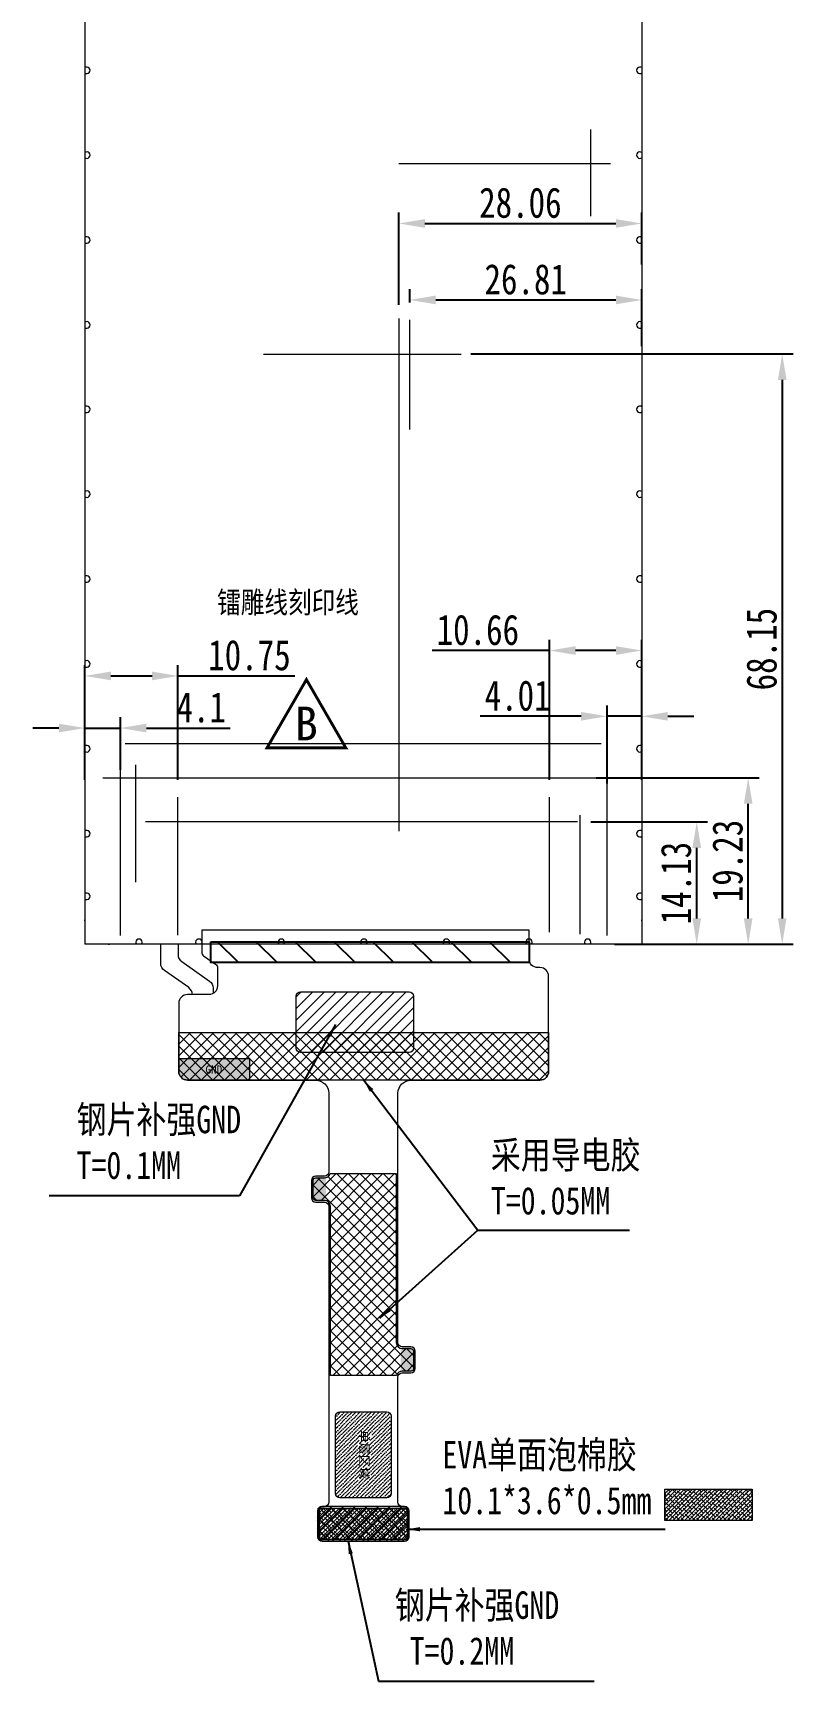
# Model space of a CAD drawing. Header units: inches. Extents: x 4091 to 6273, y -6229 to -5636.
# Drawn here: x 5223.6 to 5311.4, y -6001.7 to -5811.4 of the extents above; entities that cross this region are included whole.
import ezdxf
from ezdxf.lldxf.tags import DXFTag

# ---------------------------------------------------------------- set-up
doc = ezdxf.new("R2010")
doc.units = ezdxf.units.IN
doc.header["$LTSCALE"] = 0.5
doc.header["$MEASUREMENT"] = 0
doc.header["$PDMODE"] = 35
doc.layers.get('0').update_dxf_attribs({"lineweight": 0})
doc.layers.get('Defpoints').update_dxf_attribs({"lineweight": 0})
for name, color, linetype, lineweight in [('BL', 7, 'CENTER2', 13), ('DIM', 4, 'Continuous', 0), ('FPC', 35, 'Continuous', 0), ('LCD-FPC', 30, 'Continuous', 13), ('标注', 3, 'Continuous', 13)]:
    doc.layers.add(name, color=color, linetype=linetype, lineweight=lineweight)
doc.layers.add('BL1_Housing', color=7, linetype='Continuous')
doc.layers.add('图框及文字', color=7, linetype='Continuous')
doc.styles.get("Standard").update_dxf_attribs({"font": ''})
doc.styles.add('宋体', font='', dxfattribs={"width": 0.8, "height": 3.5})
doc.styles.add('宋体字', font='')
doc.styles.add('文字', font='simhei.ttf')
doc.styles.get('Standard').set_extended_font_data('SimSun')
doc.styles.get('宋体').set_extended_font_data('SimSun')
doc.styles.get('宋体字').set_extended_font_data('SimSun')
tags = doc.linetypes.add('CENTER2', pattern=[1.125, 0.75, -0.125, 0.125, -0.125]).pattern_tags.tags
tags[10:11] = [DXFTag(74, 4), DXFTag(75, 0), DXFTag(340, '0'), DXFTag(46, 1.0), DXFTag(50, 0.0), DXFTag(44, 0.0), DXFTag(45, 0.0)]
tags[8:9] = [DXFTag(74, 4), DXFTag(75, 0), DXFTag(340, '0'), DXFTag(46, 1.0), DXFTag(50, 0.0), DXFTag(44, 0.0), DXFTag(45, 0.0)]
tags[6:7] = [DXFTag(74, 4), DXFTag(75, 0), DXFTag(340, '0'), DXFTag(46, 1.0), DXFTag(50, 0.0), DXFTag(44, 0.0), DXFTag(45, 0.0)]
tags[4:5] = [DXFTag(74, 4), DXFTag(75, 0), DXFTag(340, '0'), DXFTag(46, 1.0), DXFTag(50, 0.0), DXFTag(44, 0.0), DXFTag(45, 0.0)]
tags = doc.linetypes.add('JIS_02_0.7', pattern=[1.35, 0.75, -0.6]).pattern_tags.tags
tags[6:7] = [DXFTag(74, 4), DXFTag(75, 0), DXFTag(340, '0'), DXFTag(46, 1.0), DXFTag(50, 0.0), DXFTag(44, 0.0), DXFTag(45, 0.0)]
tags[4:5] = [DXFTag(74, 4), DXFTag(75, 0), DXFTag(340, '0'), DXFTag(46, 1.0), DXFTag(50, 0.0), DXFTag(44, 0.0), DXFTag(45, 0.0)]
doc.dimstyles.new('123', dxfattribs={"dimtxt": 1.5, "dimasz": 1.2, "dimexe": 0.5, "dimexo": 0.5, "dimgap": 0.8, "dimtad": 1, "dimdsep": 46, "dimtxsty": 'Standard', "dimcen": 2.5, "dimadec": 0, "dimazin": 0, "dimtp": 0.01, "dimtm": 0.01, "dimtfac": 1, "dimtofl": 0, "dimtmove": 0, "dimatfit": 3, "dimfxl": 1, "dimtolj": 1, "dimtzin": 0, "dimarcsym": 0})
doc.dimstyles.new('LCM-DC', dxfattribs={"dimtxt": 4, "dimasz": 3, "dimexe": 1.25, "dimexo": 2, "dimtad": 1, "dimdsep": 46, "dimtxsty": '宋体', "dimcen": 2.5, "dimclrd": 256, "dimclre": 256, "dimclrt": 256, "dimadec": 0, "dimazin": 0, "dimtfac": 1, "dimtmove": 0, "dimatfit": 3, "dimfxl": 1, "dimarcsym": 0})

# ---------------------------------------------------------------- blocks, each defined once
blk = doc.blocks.new('*D35')
at = {"layer": 'Defpoints', "color": 0}
for p in [(5286.02, -5902.52), (5300.26, -5902.52), (5293.92, -5916.65)]:
    blk.add_point(p, dxfattribs=at)
at = {"layer": '标注', "lineweight": -2}
for p, q in [((5288.02, -5902.52), (5301.51, -5902.52)), ((5300.26, -5913.65), (5300.26, -5905.52)), ((5295.92, -5916.65), (5301.51, -5916.65))]:
    blk.add_line(p, q, dxfattribs=at)
at = {"layer": '标注'}
for points in [[(5299.76, -5905.52), (5300.76, -5905.52), (5300.26, -5902.52)], [(5299.76, -5913.65), (5300.76, -5913.65), (5300.26, -5916.65)]]:
    blk.add_solid(points, dxfattribs=at)
at = {"layer": '标注', "insert": (5297.88, -5909.58), "char_height": 3.5, "attachment_point": 5, "rotation": 90, "style": '宋体'}
blk.add_mtext('14.13', dxfattribs=at)
blk = doc.blocks.new('*D36')
at = {"layer": 'Defpoints', "color": 0}
for p in [(5293.92, -5842.25), (5267.11, -5844.56), (5293.92, -5849.59)]:
    blk.add_point(p, dxfattribs=at)
at = {"layer": '标注', "lineweight": -2}
for p, q in [((5267.11, -5842.56), (5267.11, -5841)), ((5293.92, -5847.59), (5293.92, -5841)), ((5270.11, -5842.25), (5290.92, -5842.25))]:
    blk.add_line(p, q, dxfattribs=at)
at = {"layer": '标注'}
for points in [[(5270.11, -5841.75), (5270.11, -5842.75), (5267.11, -5842.25)], [(5290.92, -5841.75), (5290.92, -5842.75), (5293.92, -5842.25)]]:
    blk.add_solid(points, dxfattribs=at)
at = {"layer": '标注', "insert": (5280.51, -5839.88), "char_height": 3.5, "attachment_point": 5, "style": '宋体'}
blk.add_mtext('26.81', dxfattribs=at)
blk = doc.blocks.new('*D37')
at = {"layer": 'Defpoints', "color": 0}
for p in [(5272.18, -5848.49), (5290.3, -5916.65), (5310.13, -5916.65)]:
    blk.add_point(p, dxfattribs=at)
at = {"layer": '标注', "lineweight": -2}
for p, q in [((5274.18, -5848.49), (5311.38, -5848.49)), ((5310.13, -5851.49), (5310.13, -5913.65)), ((5292.3, -5916.65), (5311.38, -5916.65))]:
    blk.add_line(p, q, dxfattribs=at)
at = {"layer": '标注'}
for points in [[(5309.63, -5851.49), (5310.63, -5851.49), (5310.13, -5848.49)], [(5309.63, -5913.65), (5310.63, -5913.65), (5310.13, -5916.65)]]:
    blk.add_solid(points, dxfattribs=at)
at = {"layer": '标注', "insert": (5307.76, -5882.57), "char_height": 3.5, "attachment_point": 5, "rotation": 90, "style": '宋体'}
blk.add_mtext('68.15', dxfattribs=at)
blk = doc.blocks.new('*D67')
at = {"layer": 'Defpoints', "color": 0}
for p in [(5293.92, -5833.42), (5293.92, -5840.16), (5265.86, -5844.82)]:
    blk.add_point(p, dxfattribs=at)
at = {"layer": '标注', "lineweight": -2}
for p, q in [((5265.86, -5842.82), (5265.86, -5832.17)), ((5293.92, -5838.16), (5293.92, -5832.17)), ((5268.86, -5833.42), (5290.92, -5833.42))]:
    blk.add_line(p, q, dxfattribs=at)
at = {"layer": '标注'}
for points in [[(5268.86, -5832.92), (5268.86, -5833.92), (5265.86, -5833.42)], [(5290.92, -5832.92), (5290.92, -5833.92), (5293.92, -5833.42)]]:
    blk.add_solid(points, dxfattribs=at)
at = {"layer": '标注', "insert": (5279.89, -5831.04), "char_height": 3.5, "attachment_point": 5, "style": '宋体'}
blk.add_mtext('28.06', dxfattribs=at)
blk = doc.blocks.new('*D68')
at = {"layer": 'Defpoints', "color": 0}
for p in [(5293.92, -5882.73), (5283.26, -5899.66), (5293.92, -5899.66)]:
    blk.add_point(p, dxfattribs=at)
at = {"layer": '标注', "lineweight": -2}
for p, q in [((5283.26, -5897.66), (5283.26, -5881.48)), ((5293.92, -5897.66), (5293.92, -5881.48)), ((5283.26, -5882.73), (5269.71, -5882.73)), ((5290.92, -5882.73), (5286.26, -5882.73))]:
    blk.add_line(p, q, dxfattribs=at)
at = {"layer": '标注'}
for points in [[(5286.26, -5882.23), (5286.26, -5883.23), (5283.26, -5882.73)], [(5290.92, -5882.23), (5290.92, -5883.23), (5293.92, -5882.73)]]:
    blk.add_solid(points, dxfattribs=at)
at = {"layer": '标注', "insert": (5274.98, -5880.36), "char_height": 3.5, "attachment_point": 5, "style": '宋体'}
blk.add_mtext('10.66', dxfattribs=at)
blk = doc.blocks.new('*D69')
at = {"layer": 'Defpoints', "color": 0}
for p in [(5229.6, -5885.66), (5229.6, -5899.66), (5240.35, -5899.66)]:
    blk.add_point(p, dxfattribs=at)
at = {"layer": '标注', "lineweight": -2}
for p, q in [((5229.6, -5897.66), (5229.6, -5884.41)), ((5240.35, -5897.66), (5240.35, -5884.41)), ((5232.6, -5885.66), (5237.35, -5885.66)), ((5240.35, -5885.66), (5253.85, -5885.66))]:
    blk.add_line(p, q, dxfattribs=at)
at = {"layer": '标注'}
for points in [[(5232.6, -5885.16), (5232.6, -5886.16), (5229.6, -5885.66)], [(5237.35, -5885.16), (5237.35, -5886.16), (5240.35, -5885.66)]]:
    blk.add_solid(points, dxfattribs=at)
at = {"layer": '标注', "insert": (5248.6, -5883.28), "char_height": 3.5, "attachment_point": 5, "style": '宋体'}
blk.add_mtext('10.75', dxfattribs=at)
blk = doc.blocks.new('*D70')
at = {"layer": 'Defpoints', "color": 0}
for p in [(5293.92, -5890.32), (5293.92, -5895.08), (5289.9, -5900.07)]:
    blk.add_point(p, dxfattribs=at)
at = {"layer": '标注', "lineweight": -2}
for p, q in [((5289.9, -5898.07), (5289.9, -5889.07)), ((5293.92, -5893.08), (5293.92, -5889.07)), ((5286.9, -5890.32), (5275.23, -5890.32)), ((5293.92, -5890.32), (5289.9, -5890.32)), ((5296.92, -5890.32), (5299.92, -5890.32))]:
    blk.add_line(p, q, dxfattribs=at)
at = {"layer": '标注'}
for points in [[(5286.9, -5889.82), (5286.9, -5890.82), (5289.9, -5890.32)], [(5296.92, -5889.82), (5296.92, -5890.82), (5293.92, -5890.32)]]:
    blk.add_solid(points, dxfattribs=at)
at = {"layer": '标注', "insert": (5279.57, -5887.95), "char_height": 3.5, "attachment_point": 5, "style": '宋体'}
blk.add_mtext('4.01', dxfattribs=at)
blk = doc.blocks.new('*D71')
at = {"layer": 'Defpoints', "color": 0}
for p in [(5233.7, -5891.68), (5233.7, -5898.5), (5229.6, -5899.66)]:
    blk.add_point(p, dxfattribs=at)
at = {"layer": '标注', "lineweight": -2}
for p, q in [((5229.6, -5897.66), (5229.6, -5890.43)), ((5233.7, -5896.5), (5233.7, -5890.43)), ((5226.6, -5891.68), (5223.6, -5891.68)), ((5229.6, -5891.68), (5233.7, -5891.68)), ((5236.7, -5891.68), (5246.38, -5891.68))]:
    blk.add_line(p, q, dxfattribs=at)
at = {"layer": '标注'}
for points in [[(5226.6, -5891.18), (5226.6, -5892.18), (5229.6, -5891.68)], [(5236.7, -5891.18), (5236.7, -5892.18), (5233.7, -5891.68)]]:
    blk.add_solid(points, dxfattribs=at)
at = {"layer": '标注', "insert": (5243.04, -5889.3), "char_height": 3.5, "attachment_point": 5, "style": '宋体'}
blk.add_mtext('4.1', dxfattribs=at)
blk = doc.blocks.new('*D72')
at = {"layer": 'Defpoints', "color": 0}
for p in [(5286.65, -5897.42), (5306.2, -5897.42), (5288.77, -5916.65)]:
    blk.add_point(p, dxfattribs=at)
at = {"layer": '标注', "lineweight": -2}
for p, q in [((5288.65, -5897.42), (5307.45, -5897.42)), ((5306.2, -5913.65), (5306.2, -5900.42)), ((5290.77, -5916.65), (5307.45, -5916.65))]:
    blk.add_line(p, q, dxfattribs=at)
at = {"layer": '标注'}
for points in [[(5305.7, -5900.42), (5306.7, -5900.42), (5306.2, -5897.42)], [(5305.7, -5913.65), (5306.7, -5913.65), (5306.2, -5916.65)]]:
    blk.add_solid(points, dxfattribs=at)
at = {"layer": '标注', "insert": (5303.83, -5907.03), "char_height": 3.5, "attachment_point": 5, "rotation": 90, "style": '宋体'}
blk.add_mtext('19.23', dxfattribs=at)

msp = doc.modelspace()

# ---------------------------------------------------------------- hatches: boundary and pattern name
h = msp.add_hatch(color=256)
h.set_gradient(color1=(255, 127, 0), color2=(250, 125, 0), one_color=1, tint=0.49)
edge = h.paths.add_edge_path()
edge.add_spline(control_points=[(5255.7565, -5945.9186), (5255.7567, -5945.9349), (5255.7576, -5945.9512), (5255.7593, -5945.9674)], knot_values=[0.9375, 0.9375, 0.9375, 0.9375, 1, 1, 1, 1], degree=3, periodic=0)
edge.add_spline(control_points=[(5255.7593, -5945.9674), (5255.7626, -5945.9999), (5255.7689, -5946.0323), (5255.7782, -5946.0637)], knot_values=[0.8125, 0.8125, 0.8125, 0.8125, 0.9375, 0.9375, 0.9375, 0.9375], degree=3, periodic=0)
edge.add_spline(control_points=[(5255.7782, -5946.0637), (5255.7829, -5946.0794), (5255.791, -5946.1026), (5255.8009, -5946.125), (5255.8044, -5946.1324)], knot_values=[0.71875, 0.71875, 0.71875, 0.71875, 0.78125, 0.8125, 0.8125, 0.8125, 0.8125], degree=3, periodic=0)
edge.add_spline(control_points=[(5255.8044, -5946.1324), (5255.8114, -5946.1472), (5255.8191, -5946.1617), (5255.8275, -5946.1757)], knot_values=[0.65625, 0.65625, 0.65625, 0.65625, 0.71875, 0.71875, 0.71875, 0.71875], degree=3, periodic=0)
edge.add_spline(control_points=[(5255.8275, -5946.1757), (5255.8317, -5946.1827), (5255.8361, -5946.1896), (5255.8406, -5946.1964)], knot_values=[0.625, 0.625, 0.625, 0.625, 0.65625, 0.65625, 0.65625, 0.65625], degree=3, periodic=0)
edge.add_spline(control_points=[(5255.8406, -5946.1964), (5255.8589, -5946.2236), (5255.9215, -5946.2998), (5256.0599, -5946.393), (5256.1914, -5946.4177), (5256.2565, -5946.4186)], knot_values=[0, 0, 0, 0, 0.125, 0.375, 0.625, 0.625, 0.625, 0.625], degree=3, periodic=0)
edge.add_line((5256.2565, -5946.4186), (5257.2565, -5946.4186))
edge.add_spline(control_points=[(5257.2565, -5946.4186), (5257.3215, -5946.4195), (5257.3904, -5946.4325), (5257.4536, -5946.4591), (5257.4564, -5946.4603)], knot_values=[0.73805757, 0.73805757, 0.73805757, 0.73805757, 0.98805757, 1, 1, 1, 1], degree=3, periodic=0)
edge.add_line((5257.4564, -5946.4603), (5257.4565, -5943.3769))
edge.add_spline(control_points=[(5257.4565, -5943.3769), (5257.4536, -5943.3782), (5257.3904, -5943.4048), (5257.3215, -5943.4177), (5257.2565, -5943.4186)], knot_values=[0, 0, 0, 0, 0.01196207, 0.26196207, 0.26196207, 0.26196207, 0.26196207], degree=3, periodic=0)
edge.add_line((5257.2565, -5943.4186), (5256.2565, -5943.4186))
edge.add_spline(control_points=[(5256.2565, -5943.4186), (5256.1914, -5943.4195), (5256.1092, -5943.435), (5256.0352, -5943.4699), (5256.0207, -5943.4776)], knot_values=[0.6875, 0.6875, 0.6875, 0.6875, 0.9375, 1, 1, 1, 1], degree=3, periodic=0)
edge.add_spline(control_points=[(5256.0207, -5943.4776), (5256.0063, -5943.4853), (5255.9923, -5943.4937), (5255.9787, -5943.5028)], knot_values=[0.625, 0.625, 0.625, 0.625, 0.6875, 0.6875, 0.6875, 0.6875], degree=3, periodic=0)
edge.add_spline(control_points=[(5255.9787, -5943.5028), (5255.9515, -5943.521), (5255.8752, -5943.5837), (5255.782, -5943.7221), (5255.7574, -5943.8536), (5255.7565, -5943.9186)], knot_values=[0, 0, 0, 0, 0.125, 0.375, 0.625, 0.625, 0.625, 0.625], degree=3, periodic=0)
edge.add_line((5255.7565, -5943.9186), (5255.7565, -5945.9186))
h = msp.add_hatch(color=256)
h.set_gradient(color1=(255, 127, 0), color2=(250, 125, 0), one_color=1, tint=0.49)
edge = h.paths.add_edge_path()
edge.add_spline(control_points=[(5267.7565, -5965.6255), (5267.7562, -5965.6417), (5267.7553, -5965.658), (5267.7536, -5965.6743)], knot_values=[0.9375, 0.9375, 0.9375, 0.9375, 1, 1, 1, 1], degree=3, periodic=0)
edge.add_spline(control_points=[(5267.7536, -5965.6743), (5267.7503, -5965.7068), (5267.744, -5965.7391), (5267.7347, -5965.7705)], knot_values=[0.8125, 0.8125, 0.8125, 0.8125, 0.9375, 0.9375, 0.9375, 0.9375], degree=3, periodic=0)
edge.add_spline(control_points=[(5267.7347, -5965.7705), (5267.73, -5965.7862), (5267.7219, -5965.8094), (5267.712, -5965.8319), (5267.7085, -5965.8393)], knot_values=[0.71875, 0.71875, 0.71875, 0.71875, 0.78125, 0.8125, 0.8125, 0.8125, 0.8125], degree=3, periodic=0)
edge.add_spline(control_points=[(5267.7085, -5965.8393), (5267.7015, -5965.8541), (5267.6938, -5965.8685), (5267.6854, -5965.8825)], knot_values=[0.65625, 0.65625, 0.65625, 0.65625, 0.71875, 0.71875, 0.71875, 0.71875], degree=3, periodic=0)
edge.add_spline(control_points=[(5267.6854, -5965.8825), (5267.6812, -5965.8896), (5267.6768, -5965.8965), (5267.6723, -5965.9033)], knot_values=[0.625, 0.625, 0.625, 0.625, 0.65625, 0.65625, 0.65625, 0.65625], degree=3, periodic=0)
edge.add_spline(control_points=[(5267.6723, -5965.9033), (5267.6541, -5965.9305), (5267.5914, -5966.0067), (5267.453, -5966.0999), (5267.3215, -5966.1246), (5267.2565, -5966.1255)], knot_values=[0, 0, 0, 0, 0.125, 0.375, 0.625, 0.625, 0.625, 0.625], degree=3, periodic=0)
edge.add_line((5267.2565, -5966.1255), (5266.2565, -5966.1255))
edge.add_spline(control_points=[(5266.2565, -5966.1255), (5266.1914, -5966.1264), (5266.1225, -5966.1393), (5266.0593, -5966.1659), (5266.0565, -5966.1672)], knot_values=[0.73805757, 0.73805757, 0.73805757, 0.73805757, 0.98805757, 1, 1, 1, 1], degree=3, periodic=0)
edge.add_line((5266.0565, -5966.1672), (5266.0565, -5963.0838))
edge.add_spline(control_points=[(5266.0565, -5963.0838), (5266.0593, -5963.085), (5266.1225, -5963.1116), (5266.1914, -5963.1246), (5266.2565, -5963.1255)], knot_values=[0, 0, 0, 0, 0.01196207, 0.26196207, 0.26196207, 0.26196207, 0.26196207], degree=3, periodic=0)
edge.add_line((5266.2565, -5963.1255), (5267.2565, -5963.1255))
edge.add_spline(control_points=[(5267.2565, -5963.1255), (5267.3215, -5963.1264), (5267.4037, -5963.1418), (5267.4777, -5963.1767), (5267.4922, -5963.1844)], knot_values=[0.6875, 0.6875, 0.6875, 0.6875, 0.9375, 1, 1, 1, 1], degree=3, periodic=0)
edge.add_spline(control_points=[(5267.4922, -5963.1844), (5267.5066, -5963.1921), (5267.5206, -5963.2006), (5267.5342, -5963.2097)], knot_values=[0.625, 0.625, 0.625, 0.625, 0.6875, 0.6875, 0.6875, 0.6875], degree=3, periodic=0)
edge.add_spline(control_points=[(5267.5342, -5963.2097), (5267.5614, -5963.2279), (5267.6377, -5963.2906), (5267.7309, -5963.4289), (5267.7555, -5963.5605), (5267.7565, -5963.6255)], knot_values=[0, 0, 0, 0, 0.125, 0.375, 0.625, 0.625, 0.625, 0.625], degree=3, periodic=0)
edge.add_line((5267.7565, -5963.6255), (5267.7565, -5965.6255))
h = msp.add_hatch()
h.set_pattern_fill('ANSI38', color=6, scale=0.1, style=0)
h.set_pattern_definition([(45, (3180.58434, -5064.76475), (-0.224506403, 0.224506403), []), (135, (3180.58434, -5064.76475), (-0.67351921, 0.224506403), [0.79375, -0.47625])])
h.paths.add_polyline_path([(5296.5579, -5979.5773), (5306.6579, -5979.5773), (5306.6579, -5983.1773), (5296.5579, -5983.1773)])
h = msp.add_hatch()
h.set_pattern_fill('ANSI38', color=6, scale=0.1, style=0)
h.set_pattern_definition([(45, (3140.73287, -5066.94383), (-0.224506403, 0.224506403), []), (135, (3140.73287, -5066.94383), (-0.67351921, 0.224506403), [0.79375, -0.47625])])
h.paths.add_polyline_path([(5256.7065, -5981.7564), (5266.8065, -5981.7564), (5266.8065, -5985.3564), (5256.7065, -5985.3564)])
at = {"layer": 'DIM'}
h = msp.add_hatch(dxfattribs=at)
h.set_pattern_fill('ANSI36', color=3, scale=0.1, style=0)
h.set_pattern_definition([(45, (4982.37045, -5109.15802), (0.1683798, 0.61739261), [0.79375, -0.15875, 0, -0.15875])])
edge = h.paths.add_edge_path()
edge.add_line((5264.4565, -5980.5564), (5259.0565, -5980.5564))
edge.add_arc((5259.0565, -5980.0564), 0.5, 180, 270, ccw=False)
edge.add_line((5258.5565, -5980.0564), (5258.5565, -5971.1469))
edge.add_arc((5259.0565, -5971.1469), 0.5, 90, 180, ccw=False)
edge.add_line((5259.0565, -5970.6469), (5264.4565, -5970.6469))
edge.add_arc((5264.4565, -5971.1469), 0.5, 0, 90, ccw=False)
edge.add_line((5264.9565, -5971.1469), (5264.9565, -5980.0564))
edge.add_arc((5264.4565, -5980.0564), 0.5, -90, 0, ccw=False)
h.paths.add_polyline_path([(5262.6529, -5972.507), (5262.6529, -5978.8047), (5260.7595, -5978.8047), (5260.7595, -5972.507)], flags=24)
at = {"layer": 'FPC'}
h = msp.add_hatch(color=256, dxfattribs=at)
h.set_gradient(color1=(204, 102, 0), color2=(245, 122, 0), one_color=1, tint=0.48)
h.paths.add_polyline_path([(5240.4465, -5929.8326), (5240.4465, -5931.3326, 0.41421356), (5241.4465, -5932.3326), (5248.6015, -5932.3326), (5248.6015, -5929.8326)])
h.paths.add_polyline_path([(5243.2899, -5930.393), (5245.6187, -5930.393), (5245.6187, -5931.8117), (5243.2899, -5931.8117)], flags=24)
h = msp.add_hatch(dxfattribs=at)
h.set_pattern_fill('ANSI37', color=0, scale=0.3, style=0)
h.set_pattern_definition([(45, (5259.3467, -5071.0667), (-0.6735192, 0.6735192), []), (135, (5259.3467, -5071.0667), (-0.6735192, -0.6735192), [])])
h.paths.add_polyline_path([(5266.4114, -5981.5564), (5256.9114, -5981.5564, 0.41421356), (5256.4114, -5982.0564), (5256.4114, -5985.0564, 0.41421356), (5256.9114, -5985.5564), (5266.4114, -5985.5564, 0.41421356), (5266.9114, -5985.0564), (5266.9114, -5982.0564, 0.41421356)])
at = {"layer": '图框及文字'}
h = msp.add_hatch(dxfattribs=at)
h.set_pattern_fill('ANSI31', color=3)
h.set_pattern_definition([(135, (13439.1848, -4820.5543), (2.245064, 2.245064), [])])
h.paths.add_polyline_path([(5244.1261, -5916.3464), (5280.9, -5916.3464), (5280.9, -5918.7664), (5244.1261, -5918.7664)])
at = {"layer": '标注'}
h = msp.add_hatch(dxfattribs=at)
h.set_pattern_fill('ANSI31', color=1, scale=0.3, style=0)
h.set_pattern_definition([(45, (5280.2467, -5096.3366), (-0.6735192, 0.6735192), [])])
edge = h.paths.add_edge_path()
edge.add_arc((5254.5084, -5928.6326), 0.5, 180, 270, ccw=False)
edge.add_line((5254.0084, -5928.6326), (5254.0084, -5922.6326))
edge.add_arc((5254.5084, -5922.6326), 0.5, 90, 180, ccw=False)
edge.add_line((5254.5084, -5922.1326), (5267.0565, -5922.1326))
edge.add_arc((5267.0565, -5922.6326), 0.5, 0, 90, ccw=False)
edge.add_line((5267.5565, -5922.6326), (5267.5565, -5928.6326))
edge.add_arc((5267.0565, -5928.6326), 0.5, 270, 360, ccw=False)
edge.add_line((5267.0565, -5929.1326), (5254.5084, -5929.1326))
h = msp.add_hatch(dxfattribs=at)
h.set_pattern_fill('ANSI37', color=5, scale=0.3, style=0)
h.set_pattern_definition([(45, (4982.3704, -5109.958), (-0.6735192, 0.6735192), []), (135, (4982.3704, -5109.958), (-0.6735192, -0.6735192), [])])
h.paths.add_polyline_path([(5240.4465, -5926.8326), (5240.4465, -5931.3326, 0.41421356), (5241.4465, -5932.3326), (5282.1465, -5932.3326, 0.41421356), (5283.1465, -5931.3326), (5283.1465, -5926.8326)])
h = msp.add_hatch(dxfattribs=at)
h.set_pattern_fill('ANSI37', color=5, scale=0.3, style=0)
h.set_pattern_definition([(45, (5039.7502, -5109.958), (-0.6735192, 0.6735192), []), (135, (5039.7502, -5109.958), (-0.6735192, -0.6735192), [])])
edge = h.paths.add_edge_path()
edge.add_arc((5257.2565, -5942.9186), 0.7, 270, 343.39845)
edge.add_line((5257.9273, -5943.1186), (5265.5565, -5943.1186))
edge.add_line((5265.5565, -5943.1186), (5265.5565, -5962.6255))
edge.add_arc((5266.2565, -5962.6255), 0.7, 180, 270)
edge.add_line((5266.2565, -5963.3255), (5267.2565, -5963.3255))
edge.add_arc((5267.2565, -5963.6255), 0.3, 0, 90, ccw=False)
edge.add_line((5267.5565, -5963.6255), (5267.5565, -5965.6255))
edge.add_arc((5267.2565, -5965.6255), 0.3, -90, 0, ccw=False)
edge.add_line((5267.2565, -5965.9255), (5266.2565, -5965.9255))
edge.add_arc((5266.2565, -5966.6255), 0.7, 90, 163.39845)
edge.add_line((5265.5856, -5966.4255), (5257.9565, -5966.4255))
edge.add_line((5257.9565, -5966.4255), (5257.9565, -5946.9186))
edge.add_arc((5257.2565, -5946.9186), 0.7, 360, 450)
edge.add_line((5257.2565, -5946.2186), (5256.2565, -5946.2186))
edge.add_arc((5256.2565, -5945.9186), 0.3, 180, 270, ccw=False)
edge.add_line((5255.9565, -5945.9186), (5255.9565, -5943.9186))
edge.add_arc((5256.2565, -5943.9186), 0.3, 90, 180, ccw=False)
edge.add_line((5256.2565, -5943.6186), (5257.2565, -5943.6186))

# ---------------------------------------------------------------- linework, layer by layer
at = {"color": 5}
for p, q in [((5229.6005, -5786.0644), (5229.6005, -5916.6464)), ((5293.9165, -5786.0644), (5293.9165, -5916.6464)), ((5229.6005, -5913.9459), (5229.6005, -5913.8044)), ((5229.6005, -5913.9459), (5229.6005, -5913.8044)), ((5293.9165, -5913.9459), (5293.9165, -5913.8044)), ((5232.301, -5916.6464), (5232.4425, -5916.6464)), ((5232.301, -5916.6464), (5232.4425, -5916.6464)), ((5291.2159, -5916.6464), (5291.0745, -5916.6464))]:
    msp.add_line(p, q, dxfattribs=at)
at = {"color": 1, "lineweight": 0, "const_width": 0.3299}
msp.add_lwpolyline([(5259.7377, -5893.974), (5255.1821, -5886.0835), (5250.6265, -5893.974)], close=True, dxfattribs=at)
at = {"color": 5}
msp.add_lwpolyline([(5293.9165, -5916.6464), (5229.6005, -5916.6464)], dxfattribs=at)
at = {"color": 6}
for points in [[(5296.5579, -5979.5773), (5306.6579, -5979.5773), (5306.6579, -5983.1773), (5296.5579, -5983.1773)], [(5256.7065, -5981.7564), (5266.8065, -5981.7564), (5266.8065, -5985.3564), (5256.7065, -5985.3564)]]:
    msp.add_lwpolyline(points, close=True, dxfattribs=at)
for centre, start, end in [((5229.8255, -5815.7304), 233.130102, 126.869898), ((5293.6915, -5815.7304), 53.130102, 306.869898), ((5229.8255, -5825.5304), 233.130102, 126.869898), ((5293.6915, -5825.5304), 53.130102, 306.869898), ((5229.8255, -5835.3304), 233.130102, 126.869898), ((5293.6915, -5835.3304), 53.130102, 306.869898), ((5229.8255, -5845.1304), 233.130102, 126.869898), ((5293.6915, -5845.1304), 53.130102, 306.869898), ((5229.8255, -5854.8719), 233.130102, 126.869898), ((5293.6915, -5854.8719), 53.130102, 306.869898), ((5229.8255, -5864.6719), 233.130102, 126.869898), ((5293.6915, -5864.6719), 53.130102, 306.869898), ((5229.8255, -5874.4719), 233.130102, 126.869898), ((5293.6915, -5874.4719), 53.130102, 306.869898), ((5229.8255, -5884.2719), 233.130102, 126.869898), ((5293.6915, -5884.2719), 53.130102, 306.869898), ((5229.8255, -5894.0719), 233.130102, 126.869898), ((5293.6915, -5894.0719), 53.130102, 306.869898), ((5229.8255, -5903.8719), 233.130102, 126.869898), ((5293.6915, -5903.8719), 53.130102, 306.869898), ((5229.8255, -5911.0999), 233.130102, 126.869898), ((5293.6915, -5911.0999), 53.130102, 306.869898), ((5235.8463, -5916.4214), 323.130102, 216.869898), ((5242.7612, -5916.4214), 323.130102, 216.869898), ((5252.2912, -5916.4214), 323.130102, 216.869898), ((5261.8218, -5916.4214), 323.130102, 216.869898), ((5271.3524, -5916.4214), 323.130102, 216.869898), ((5280.8824, -5916.4214), 323.130102, 216.869898), ((5287.6706, -5916.4214), 323.130102, 216.869898)]:
    msp.add_arc(centre, 0.375, start, end)
at = {"layer": 'BL', "color": 150, "linetype": 'JIS_02_0.7', "ltscale": 6}
for p, q in [((5265.8585, -5844.396), (5265.8585, -5903.5938)), ((5267.1085, -5857.2006), (5267.1085, -5844.5572)), ((5250.2086, -5848.4916), (5273.0562, -5848.4916)), ((5240.3485, -5915.5844), (5240.3485, -5899.6633)), ((5283.2585, -5915.2589), (5283.2585, -5899.6633)), ((5286.5046, -5902.5154), (5236.5841, -5902.5154))]:
    msp.add_line(p, q, dxfattribs=at)
at = {"layer": 'BL', "color": 1, "linetype": 'JIS_02_0.7', "ltscale": 6}
for p, q in [((5233.7035, -5915.6464), (5233.7035, -5895.4078)), ((5289.9035, -5915.6464), (5289.9035, -5895.7873)), ((5231.6623, -5897.4154), (5291.7754, -5897.4154))]:
    msp.add_line(p, q, dxfattribs=at)
at = {"layer": 'BL1_Housing', "color": 6, "linetype": 'ByBlock', "lineweight": 5}
for p, q in [((5288.0105, -5832.5922), (5288.0105, -5822.5774)), ((5290.2973, -5826.5437), (5265.8733, -5826.5437)), ((5234.2663, -5893.4592), (5289.2088, -5893.4592)), ((5235.4555, -5895.9113), (5235.4555, -5909.4671)), ((5286.7605, -5901.7483), (5286.7605, -5915.4621))]:
    msp.add_line(p, q, dxfattribs=at)
at = {"layer": 'DIM', "color": 3}
msp.add_lwpolyline([(5264.4565, -5980.5564), (5259.0565, -5980.5564, -0.41421356), (5258.5565, -5980.0564), (5258.5565, -5971.1469, -0.41421356), (5259.0565, -5970.6469), (5264.4565, -5970.6469, -0.41421356), (5264.9565, -5971.1469), (5264.9565, -5980.0564, -0.41421356)], format="xyb", close=True, dxfattribs=at)
at = {"layer": 'FPC'}
for points in [[(5256.5065, -5982.0564, -0.41421356), (5257.0065, -5981.5564, 0.41421356), (5256.5065, -5982.0564), (5256.5065, -5985.0564, 0.41421356), (5257.0065, -5985.5564), (5266.5065, -5985.5564, 0.41421356), (5267.0065, -5985.0564), (5267.0065, -5982.0564, 0.41421356), (5266.5065, -5981.5564), (5266.2565, -5981.5564, -0.41421356), (5265.7565, -5981.0564), (5265.7565, -5966.6255, -0.41421356), (5266.2565, -5966.1255), (5267.2565, -5966.1255, 0.41421356), (5267.7565, -5965.6255), (5267.7565, -5963.6255, 0.41421356), (5267.2565, -5963.1255), (5266.2565, -5963.1255, -0.41421356), (5265.7565, -5962.6255), (5265.7565, -5933.8326, -0.41421356), (5267.2565, -5932.3326), (5282.1565, -5932.3326, 0.41421356), (5283.1565, -5931.3326), (5283.1565, -5920.3326, 0.41421356), (5282.1565, -5919.3326), (5281.9, -5919.3326, -0.41421356), (5280.9, -5918.3326), (5280.9, -5915.0052), (5243.0947, -5915.0052), (5243.0947, -5917.5672, 0.24438691), (5243.3074, -5917.9764), (5244.6996, -5918.9537, -0.24438691), (5244.9123, -5919.3629), (5244.9123, -5921.4526, -0.41421356), (5243.9123, -5922.4526), (5241.4465, -5922.4526, 0.41421356), (5240.4465, -5923.4526), (5240.4465, -5931.3326, 0.41421356), (5241.4465, -5932.3326), (5256.2565, -5932.3326, -0.41421356), (5257.7565, -5933.8326), (5257.7565, -5942.9186, -0.41421356), (5257.2565, -5943.4186), (5256.2565, -5943.4186, 0.41421356), (5255.7565, -5943.9186), (5255.7565, -5945.9186, 0.41421356), (5256.2565, -5946.4186), (5257.2565, -5946.4186, -0.41421356), (5257.7565, -5946.9186), (5257.7565, -5981.0564, -0.41421356), (5257.2565, -5981.5564), (5257.0065, -5981.5564)], [(5266.2565, -5981.5564), (5266.5065, -5981.5564, -0.41421356), (5267.0065, -5982.0564), (5267.0065, -5985.0564, -0.41421356), (5266.5065, -5985.5564), (5257.0065, -5985.5564, -0.41421356), (5256.5065, -5985.0564), (5256.5065, -5982.0564, -0.41421356), (5257.0065, -5981.5564, 0.41421356), (5256.5065, -5982.0564), (5256.5065, -5985.0564, 0.41421356), (5257.0065, -5985.5564), (5266.5065, -5985.5564, 0.41421356), (5267.0065, -5985.0564), (5267.0065, -5982.0564, 0.41421356), (5266.5065, -5981.5564), (5257.0065, -5981.5564, 0.02540563), (5256.9483, -5981.5601)]]:
    msp.add_lwpolyline(points, format="xyb", dxfattribs=at)
msp.add_lwpolyline([(5240.4465, -5929.8326), (5248.6015, -5929.8326), (5248.6015, -5932.3326), (5241.4465, -5932.3326, -0.41421356), (5240.4465, -5931.3326)], format="xyb", close=True, dxfattribs=at)
msp.add_lwpolyline([(5257.0065, -5981.5564), (5257.2565, -5981.5564)], dxfattribs=at)
msp.add_arc((5241.4465, -5931.3326), 1, 180, 270, dxfattribs=at)
msp.add_arc((5241.4465, -5931.3326), 1, 180, 270, dxfattribs=at)
at = {"layer": 'LCD-FPC', "color": 1}
for points in [[(5242.0101, -5922.4526, 0.23903447), (5241.5848, -5921.6544), (5238.7784, -5919.6843, -0.24438691), (5238.3529, -5918.8659), (5238.3529, -5916.5964)], [(5240.3529, -5916.5964), (5240.3529, -5917.8262, 0.24438691), (5240.7784, -5918.6447), (5243.9848, -5920.8955, -0.24438691), (5244.4103, -5921.714), (5244.4103, -5922.3198)]]:
    msp.add_lwpolyline(points, format="xyb", dxfattribs=at)
at = {"layer": '图框及文字', "color": 3}
msp.add_lwpolyline([(5244.1261, -5916.3464), (5280.9, -5916.3464), (5280.9, -5918.7664), (5244.1261, -5918.7664)], close=True, dxfattribs=at)
at = {"layer": '标注', "color": 1}
msp.add_lwpolyline([(5254.5084, -5929.1326, -0.41421356), (5254.0084, -5928.6326), (5254.0084, -5922.6326, -0.41421356), (5254.5084, -5922.1326), (5267.0565, -5922.1326, -0.41421356), (5267.5565, -5922.6326), (5267.5565, -5928.6326, -0.41421356), (5267.0565, -5929.1326)], format="xyb", close=True, dxfattribs=at)
at = {"layer": '标注', "color": 5}
for points in [[(5240.4465, -5926.8326), (5283.1465, -5926.8326), (5283.1465, -5931.3326, -0.41421356), (5282.1465, -5932.3326), (5241.4465, -5932.3326, -0.41421356), (5240.4465, -5931.3326)], [(5257.2565, -5943.6186, 0.33167927), (5257.9273, -5943.1186), (5265.5565, -5943.1186), (5265.5565, -5962.6255, 0.41421356), (5266.2565, -5963.3255), (5267.2565, -5963.3255, -0.41421356), (5267.5565, -5963.6255), (5267.5565, -5965.6255, -0.41421356), (5267.2565, -5965.9255), (5266.2565, -5965.9255, 0.33167927), (5265.5856, -5966.4255), (5257.9565, -5966.4255), (5257.9565, -5946.9186, 0.41421356), (5257.2565, -5946.2186), (5256.2565, -5946.2186, -0.41421356), (5255.9565, -5945.9186), (5255.9565, -5943.9186, -0.41421356), (5256.2565, -5943.6186)]]:
    msp.add_lwpolyline(points, format="xyb", close=True, dxfattribs=at)

# ---------------------------------------------------------------- texts
at = {"color": 1, "lineweight": 0, "insert": (5253.8559, -5889.2089), "char_height": 3.8911, "width": 157.78339, "attachment_point": 1, "style": '文字'}
msp.add_mtext('B', dxfattribs=at)
at = {"color": 3, "char_height": 3.168, "width": 67.420022, "attachment_point": 1, "style": '宋体'}
for s, insert in [('钢片补强GND \\PT=0.1MM', (5228.6394, -5935.2894)), ('{\\fNSimSun|b0|i0|c134|p49;EVA单面泡棉胶\\P10.1*3.6*0.5mm}', (5270.8761, -5973.9999)), ('钢片补强GND\\P T=0.2MM', (5265.3826, -5991.3621))]:
    msp.add_mtext(s, dxfattribs=dict(at, insert=insert))
at = {"color": 1, "insert": (5276.4799, -5939.3866), "char_height": 3.168, "width": 67.420022, "attachment_point": 1, "style": '宋体'}
msp.add_mtext('采用导电胶\\PT=0.05MM', dxfattribs=at)
at = {"layer": 'DIM', "color": 3, "insert": (5262.3931, -5972.7667), "char_height": 1.039039, "attachment_point": 1, "rotation": 270}
msp.add_mtext('{\\fSimSun|b0|i0|c134|p2;单层区域}', dxfattribs=at)
at = {"layer": '图框及文字', "insert": (5244.8751, -5875.9104), "char_height": 2.5, "width": 22.760769, "attachment_point": 1, "style": '宋体'}
msp.add_mtext('镭雕线刻印线', dxfattribs=at)
at = {"layer": '标注', "insert": (5243.5264, -5930.6294), "char_height": 0.94585, "width": 13.382199, "attachment_point": 1, "style": '宋体字'}
msp.add_mtext('GND', dxfattribs=at)

# ---------------------------------------------------------------- dimensions: what is measured, and where the dimension line sits
at = {"layer": '标注'}
for base, p1, p2, picture, middle in [((5293.9165, -5833.4158), (5265.8585, -5844.8197), (5293.9165, -5840.1631), '*D67', (5279.8875, -5831.0408)), ((5293.9165, -5842.25), (5267.1085, -5844.5572), (5293.9165, -5849.5873), '*D36', (5280.5125, -5839.875)), ((5233.7035, -5891.6786), (5229.6005, -5899.6633), (5233.7035, -5898.4951), '*D71', (5243.0429, -5889.3036))]:
    dim = msp.add_linear_dim(base=base, p1=p1, p2=p2, dimstyle='LCM-DC', override={"dimtfillclr": 256}, dxfattribs=at)
    dim.commit()
    dim.dimension.update_dxf_attribs({"geometry": picture, "text_midpoint": middle})
for base, p1, p2, picture, middle in [((5310.1318, -5916.6464), (5272.1756, -5848.4916), (5290.2973, -5916.6464), '*D37', (5307.7568, -5882.569)), ((5306.2022, -5897.4154), (5288.7719, -5916.6464), (5286.6521, -5897.4154), '*D72', (5303.8272, -5907.0309)), ((5300.2582, -5902.5154), (5293.9165, -5916.6464), (5286.0203, -5902.5154), '*D35', (5297.8832, -5909.5809))]:
    dim = msp.add_linear_dim(base=base, p1=p1, p2=p2, angle=90, dimstyle='LCM-DC', override={"dimtfillclr": 256}, dxfattribs=at)
    dim.commit()
    dim.dimension.update_dxf_attribs({"geometry": picture, "text_midpoint": middle})
for base, p1, p2, picture, middle in [((5293.9165, -5882.7323), (5283.2585, -5899.6633), (5293.9165, -5899.6633), '*D68', (5274.9823, -5882.7323)), ((5229.6005, -5885.6588), (5240.3485, -5899.6633), (5229.6005, -5899.6633), '*D69', (5248.6012, -5885.6588)), ((5293.9165, -5890.3234), (5289.9035, -5900.0696), (5293.9165, -5895.0765), '*D70', (5279.5685, -5890.3234))]:
    dim = msp.add_linear_dim(base=base, p1=p1, p2=p2, dimstyle='LCM-DC', override={"dimtfillclr": 256}, dxfattribs=at)
    dim.commit()
    dim.dimension.update_dxf_attribs({"geometry": picture, "text_midpoint": middle, "dimtype": 160})

# ---------------------------------------------------------------- leaders
at = {"layer": '标注', "color": 3}
for points, override in [([(5258.5549, -5925.9123), (5247.4525, -5945.6963), (5225.4869, -5945.6963)], {"dimtxt": 2.5, "dimasz": 1.5, "dimgap": 0.8, "dimtad": 0, "dimdec": 3, "dimtxsty": '宋体', "dimtdec": 3, "dimfxl": 0.5, "dimarcsym": 1}), ([(5266.8065, -5984.1866), (5282.1323, -5984.1866), (5296.6264, -5984.1866)], {"dimtxt": 2.5, "dimasz": 1.5, "dimtad": 0, "dimdec": 3, "dimtxsty": '宋体', "dimtdec": 3, "dimfxl": 0.5, "dimarcsym": 1}), ([(5259.9886, -5985.5564), (5263.5021, -6001.7118), (5288.4203, -6001.7118)], {"dimtxt": 2.5, "dimasz": 1.5, "dimgap": 0.8, "dimtad": 0, "dimdec": 3, "dimtxsty": '宋体', "dimtdec": 3, "dimfxl": 0.5, "dimarcsym": 1})]:
    msp.add_leader(points, dimstyle='123', override=override, dxfattribs=at)
at = {"layer": '标注'}
for points, override in [([(5261.7965, -5932.3326), (5274.9838, -5949.6481), (5292.4867, -5949.6481)], {"dimtxt": 2.5, "dimasz": 1.5, "dimgap": 0.8, "dimtad": 0, "dimdec": 3, "dimtxsty": '宋体', "dimtdec": 3, "dimfxl": 0.5, "dimarcsym": 1}), ([(5263.6668, -5959.8004), (5274.9838, -5949.6481)], {"dimtxt": 2.5, "dimasz": 1.5, "dimtad": 0, "dimdec": 3, "dimtxsty": '宋体', "dimtdec": 3, "dimfxl": 0.5, "dimarcsym": 1})]:
    msp.add_leader(points, dimstyle='123', override=override, dxfattribs=at)

doc.saveas('drawing.dxf')
